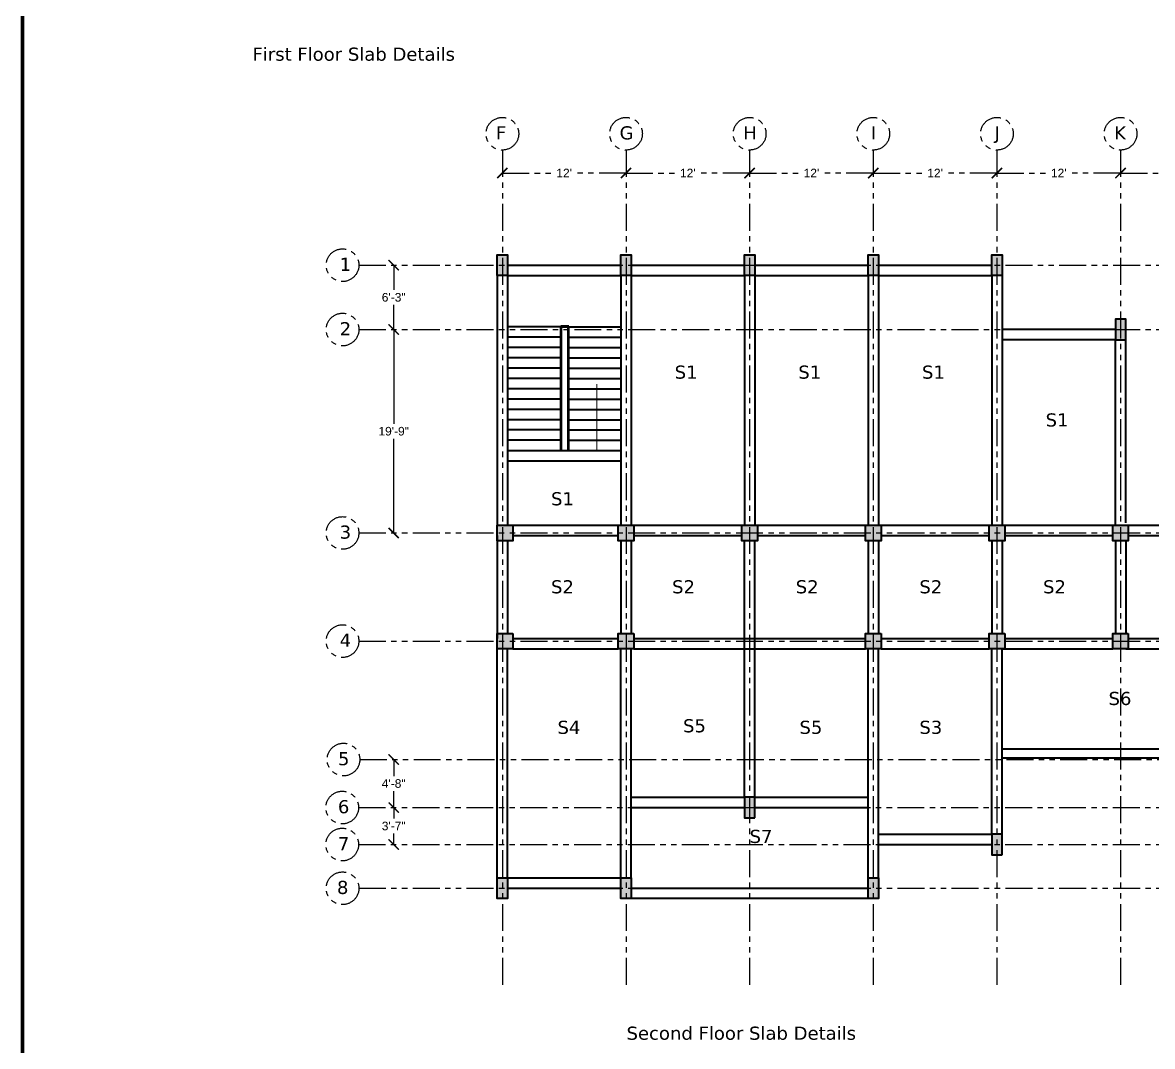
# Model space of a CAD drawing. Header units: feet. Extents: x -5357 to 123217, y -97269 to -8247.
# Drawn here: x 15971 to 17287, y -50122 to -48929 of the extents above; entities that cross this region are included whole.
import ezdxf

# ---------------------------------------------------------------- set-up
doc = ezdxf.new("R2010")
doc.units = ezdxf.units.FT
doc.header["$LTSCALE"] = 50.2
doc.header["$MEASUREMENT"] = 0
doc.header["$PDMODE"] = 3
doc.linetypes.add('DASHED', pattern=[0.75, 0.5, -0.25])
doc.linetypes.add('PHANTOM2', pattern=[1.25, 0.625, -0.125, 0.125, -0.125, 0.125, -0.125])
doc.layers.get('0').update_dxf_attribs({"lineweight": 35})
for name, color, linetype, lineweight in [('drg seal', 250, 'Continuous', 120), ('Str Beam', 10, 'Continuous', 35), ('Str Clm 2', 7, 'Continuous', 35), ('Str Column', 50, 'Continuous', 35), ('Str LBL', 3, 'Continuous', 35)]:
    doc.layers.add(name, color=color, linetype=linetype, lineweight=lineweight)
doc.layers.add('drg seal txt', color=7, linetype='Continuous')
doc.layers.add('Work', color=250, linetype='Continuous')
doc.layers.add('Str grid', color=7, linetype='Continuous', true_color=0x17d337)
doc.layers.add('Str Ramp', color=5, linetype='Continuous', lineweight=35, transparency=0.7)
doc.layers.add('Str Slab', color=5, linetype='Continuous', lineweight=35, transparency=0.7)
doc.styles.add('7.1 INCH', font='arial.ttf', dxfattribs={"height": 7.1})
doc.styles.get("Standard").update_dxf_attribs({"font": 'arial.ttf'})
doc.dimstyles.new('7.1INCH', dxfattribs={"dimtxt": 7.1, "dimasz": 3.5, "dimexe": 0, "dimexo": 0.2, "dimtad": 0, "dimlunit": 3, "dimtxsty": '7.1 INCH', "dimblk": 'ARCHTICK', "dimcen": 2.5, "dimclrd": 230, "dimclre": 230, "dimclrt": 164, "dimadec": 0, "dimazin": 0, "dimtfac": 1, "dimtmove": 0, "dimatfit": 3, "dimfxl": 1, "dimlwd": 9, "dimlwe": 18, "dimarcsym": 0})
doc.dimstyles.new('Copy of Standard', dxfattribs={"dimscale": 40, "dimtxt": 0.25, "dimasz": 0.3, "dimexe": 0.18, "dimexo": 5, "dimgap": 0.09, "dimtad": 0, "dimtih": 1, "dimtoh": 1, "dimdec": 0, "dimzin": 0, "dimdsep": 46, "dimlunit": 4, "dimtxsty": 'Standard', "dimcen": 0.2, "dimse1": 1, "dimse2": 1, "dimadec": 0, "dimazin": 0, "dimtfac": 1, "dimtdec": 0, "dimtofl": 0, "dimtmove": 0, "dimatfit": 3, "dimfxl": 1, "dimtolj": 1, "dimtzin": 0, "dimarcsym": 0})

# ---------------------------------------------------------------- blocks, each defined once
blk = doc.blocks.new('_ArchTick')
at = {"color": 0, "linetype": 'ByBlock', "const_width": 0.15}
blk.add_lwpolyline([(-0.5, -0.5), (0.5, 0.5)], dxfattribs=at)
blk = doc.blocks.new('*D731')
at = {"layer": 'Defpoints', "color": 0, "linetype": 'PHANTOM2', "transparency": 16777216}
for p in [(16489.1, -47949.8), (16633.1, -47949.8), (16633.1, -49498)]:
    blk.add_point(p, dxfattribs=at)
at = {"layer": 'Str grid', "color": 0, "linetype": 'PHANTOM2', "lineweight": -2, "transparency": 16777216}
for p, q in [((16489.1, -47949.8), (16549.5, -47949.8)), ((16633.1, -47949.8), (16572.7, -47949.8))]:
    blk.add_line(p, q, dxfattribs=at)
at = {"layer": 'Str grid', "color": 0, "linetype": 'PHANTOM2', "lineweight": -2, "transparency": 16777216, "xscale": 12, "yscale": 12, "zscale": 12, "rotation": 180}
blk.add_blockref('_ArchTick', (16489.1, -47949.8), dxfattribs=at)
at = {"layer": 'Str grid', "color": 0, "linetype": 'PHANTOM2', "lineweight": -2, "transparency": 16777216, "xscale": 12, "yscale": 12, "zscale": 12}
blk.add_blockref('_ArchTick', (16633.1, -47949.8), dxfattribs=at)
at = {"layer": 'Str grid', "color": 0, "linetype": 'PHANTOM2', "transparency": 16777216, "insert": (16561.1, -47949.8), "char_height": 10, "attachment_point": 5}
blk.add_mtext("\\A1;12'", dxfattribs=at)
blk = doc.blocks.new('*D732')
at = {"layer": 'Defpoints', "color": 0, "linetype": 'PHANTOM2', "transparency": 16777216}
for p in [(16633.1, -47949.8), (16777.1, -47949.8), (16777.1, -49498)]:
    blk.add_point(p, dxfattribs=at)
at = {"layer": 'Str grid', "color": 0, "linetype": 'PHANTOM2', "lineweight": -2, "transparency": 16777216}
for p, q in [((16633.1, -47949.8), (16693.5, -47949.8)), ((16777.1, -47949.8), (16716.7, -47949.8))]:
    blk.add_line(p, q, dxfattribs=at)
at = {"layer": 'Str grid', "color": 0, "linetype": 'PHANTOM2', "lineweight": -2, "transparency": 16777216, "xscale": 12, "yscale": 12, "zscale": 12, "rotation": 180}
blk.add_blockref('_ArchTick', (16633.1, -47949.8), dxfattribs=at)
at = {"layer": 'Str grid', "color": 0, "linetype": 'PHANTOM2', "lineweight": -2, "transparency": 16777216, "xscale": 12, "yscale": 12, "zscale": 12}
blk.add_blockref('_ArchTick', (16777.1, -47949.8), dxfattribs=at)
at = {"layer": 'Str grid', "color": 0, "linetype": 'PHANTOM2', "transparency": 16777216, "insert": (16705.1, -47949.8), "char_height": 10, "attachment_point": 5}
blk.add_mtext("\\A1;12'", dxfattribs=at)
blk = doc.blocks.new('*D733')
at = {"layer": 'Defpoints', "color": 0, "linetype": 'PHANTOM2', "transparency": 16777216}
for p in [(16921.1, -47949.8), (17065.1, -47949.8), (17065.1, -49498)]:
    blk.add_point(p, dxfattribs=at)
at = {"layer": 'Str grid', "color": 0, "linetype": 'PHANTOM2', "lineweight": -2, "transparency": 16777216}
for p, q in [((16921.1, -47949.8), (16981.5, -47949.8)), ((17065.1, -47949.8), (17004.7, -47949.8))]:
    blk.add_line(p, q, dxfattribs=at)
at = {"layer": 'Str grid', "color": 0, "linetype": 'PHANTOM2', "lineweight": -2, "transparency": 16777216, "xscale": 12, "yscale": 12, "zscale": 12, "rotation": 180}
blk.add_blockref('_ArchTick', (16921.1, -47949.8), dxfattribs=at)
at = {"layer": 'Str grid', "color": 0, "linetype": 'PHANTOM2', "lineweight": -2, "transparency": 16777216, "xscale": 12, "yscale": 12, "zscale": 12}
blk.add_blockref('_ArchTick', (17065.1, -47949.8), dxfattribs=at)
at = {"layer": 'Str grid', "color": 0, "linetype": 'PHANTOM2', "transparency": 16777216, "insert": (16993.1, -47949.8), "char_height": 10, "attachment_point": 5}
blk.add_mtext("\\A1;12'", dxfattribs=at)
blk = doc.blocks.new('*D734')
at = {"layer": 'Defpoints', "color": 0, "linetype": 'PHANTOM2', "transparency": 16777216}
for p in [(17065.1, -47949.8), (17209.1, -47949.8), (17209.1, -49498)]:
    blk.add_point(p, dxfattribs=at)
at = {"layer": 'Str grid', "color": 0, "linetype": 'PHANTOM2', "lineweight": -2, "transparency": 16777216}
for p, q in [((17065.1, -47949.8), (17125.5, -47949.8)), ((17209.1, -47949.8), (17148.7, -47949.8))]:
    blk.add_line(p, q, dxfattribs=at)
at = {"layer": 'Str grid', "color": 0, "linetype": 'PHANTOM2', "lineweight": -2, "transparency": 16777216, "xscale": 12, "yscale": 12, "zscale": 12, "rotation": 180}
blk.add_blockref('_ArchTick', (17065.1, -47949.8), dxfattribs=at)
at = {"layer": 'Str grid', "color": 0, "linetype": 'PHANTOM2', "lineweight": -2, "transparency": 16777216, "xscale": 12, "yscale": 12, "zscale": 12}
blk.add_blockref('_ArchTick', (17209.1, -47949.8), dxfattribs=at)
at = {"layer": 'Str grid', "color": 0, "linetype": 'PHANTOM2', "transparency": 16777216, "insert": (17137.1, -47949.8), "char_height": 10, "attachment_point": 5}
blk.add_mtext("\\A1;12'", dxfattribs=at)
blk = doc.blocks.new('*D735')
at = {"layer": 'Defpoints', "color": 0, "linetype": 'PHANTOM2', "transparency": 16777216}
for p in [(17209.1, -47949.8), (17353.1, -47949.8), (17353.1, -49498)]:
    blk.add_point(p, dxfattribs=at)
at = {"layer": 'Str grid', "color": 0, "linetype": 'PHANTOM2', "lineweight": -2, "transparency": 16777216}
for p, q in [((17209.1, -47949.8), (17269.5, -47949.8)), ((17353.1, -47949.8), (17292.7, -47949.8))]:
    blk.add_line(p, q, dxfattribs=at)
at = {"layer": 'Str grid', "color": 0, "linetype": 'PHANTOM2', "lineweight": -2, "transparency": 16777216, "xscale": 12, "yscale": 12, "zscale": 12, "rotation": 180}
blk.add_blockref('_ArchTick', (17209.1, -47949.8), dxfattribs=at)
at = {"layer": 'Str grid', "color": 0, "linetype": 'PHANTOM2', "lineweight": -2, "transparency": 16777216, "xscale": 12, "yscale": 12, "zscale": 12}
blk.add_blockref('_ArchTick', (17353.1, -47949.8), dxfattribs=at)
at = {"layer": 'Str grid', "color": 0, "linetype": 'PHANTOM2', "transparency": 16777216, "insert": (17281.1, -47949.8), "char_height": 10, "attachment_point": 5}
blk.add_mtext("\\A1;12'", dxfattribs=at)
blk = doc.blocks.new('*D1002')
at = {"layer": 'Defpoints', "color": 0, "linetype": 'PHANTOM2', "transparency": 16777216}
for p in [(16529.9, -49104), (16673.9, -49104), (16673.9, -49498)]:
    blk.add_point(p, dxfattribs=at)
at = {"layer": 'Str grid', "color": 0, "linetype": 'PHANTOM2', "lineweight": -2, "transparency": 16777216}
for p, q in [((16529.9, -49104), (16590.3, -49104)), ((16673.9, -49104), (16613.6, -49104))]:
    blk.add_line(p, q, dxfattribs=at)
at = {"layer": 'Str grid', "color": 0, "linetype": 'PHANTOM2', "lineweight": -2, "transparency": 16777216, "xscale": 12, "yscale": 12, "zscale": 12, "rotation": 180}
blk.add_blockref('_ArchTick', (16529.9, -49104), dxfattribs=at)
at = {"layer": 'Str grid', "color": 0, "linetype": 'PHANTOM2', "lineweight": -2, "transparency": 16777216, "xscale": 12, "yscale": 12, "zscale": 12}
blk.add_blockref('_ArchTick', (16673.9, -49104), dxfattribs=at)
at = {"layer": 'Str grid', "color": 0, "linetype": 'PHANTOM2', "transparency": 16777216, "insert": (16601.9, -49104), "char_height": 10, "attachment_point": 5}
blk.add_mtext("\\A1;12'", dxfattribs=at)
blk = doc.blocks.new('*D1003')
at = {"layer": 'Defpoints', "color": 0, "linetype": 'PHANTOM2', "transparency": 16777216}
for p in [(16673.9, -49104), (16817.9, -49104), (16817.9, -49498)]:
    blk.add_point(p, dxfattribs=at)
at = {"layer": 'Str grid', "color": 0, "linetype": 'PHANTOM2', "lineweight": -2, "transparency": 16777216}
for p, q in [((16673.9, -49104), (16734.3, -49104)), ((16817.9, -49104), (16757.6, -49104))]:
    blk.add_line(p, q, dxfattribs=at)
at = {"layer": 'Str grid', "color": 0, "linetype": 'PHANTOM2', "lineweight": -2, "transparency": 16777216, "xscale": 12, "yscale": 12, "zscale": 12, "rotation": 180}
blk.add_blockref('_ArchTick', (16673.9, -49104), dxfattribs=at)
at = {"layer": 'Str grid', "color": 0, "linetype": 'PHANTOM2', "lineweight": -2, "transparency": 16777216, "xscale": 12, "yscale": 12, "zscale": 12}
blk.add_blockref('_ArchTick', (16817.9, -49104), dxfattribs=at)
at = {"layer": 'Str grid', "color": 0, "linetype": 'PHANTOM2', "transparency": 16777216, "insert": (16745.9, -49104), "char_height": 10, "attachment_point": 5}
blk.add_mtext("\\A1;12'", dxfattribs=at)
blk = doc.blocks.new('*D1004')
at = {"layer": 'Defpoints', "color": 0, "linetype": 'PHANTOM2', "transparency": 16777216}
for p in [(16817.9, -49104), (16961.9, -49104), (16961.9, -49498)]:
    blk.add_point(p, dxfattribs=at)
at = {"layer": 'Str grid', "color": 0, "linetype": 'PHANTOM2', "lineweight": -2, "transparency": 16777216}
for p, q in [((16817.9, -49104), (16878.3, -49104)), ((16961.9, -49104), (16901.6, -49104))]:
    blk.add_line(p, q, dxfattribs=at)
at = {"layer": 'Str grid', "color": 0, "linetype": 'PHANTOM2', "lineweight": -2, "transparency": 16777216, "xscale": 12, "yscale": 12, "zscale": 12, "rotation": 180}
blk.add_blockref('_ArchTick', (16817.9, -49104), dxfattribs=at)
at = {"layer": 'Str grid', "color": 0, "linetype": 'PHANTOM2', "lineweight": -2, "transparency": 16777216, "xscale": 12, "yscale": 12, "zscale": 12}
blk.add_blockref('_ArchTick', (16961.9, -49104), dxfattribs=at)
at = {"layer": 'Str grid', "color": 0, "linetype": 'PHANTOM2', "transparency": 16777216, "insert": (16889.9, -49104), "char_height": 10, "attachment_point": 5}
blk.add_mtext("\\A1;12'", dxfattribs=at)
blk = doc.blocks.new('*D1005')
at = {"layer": 'Defpoints', "color": 0, "linetype": 'PHANTOM2', "transparency": 16777216}
for p in [(16961.9, -49104), (17105.9, -49104), (17105.9, -49498)]:
    blk.add_point(p, dxfattribs=at)
at = {"layer": 'Str grid', "color": 0, "linetype": 'PHANTOM2', "lineweight": -2, "transparency": 16777216}
for p, q in [((16961.9, -49104), (17022.3, -49104)), ((17105.9, -49104), (17045.6, -49104))]:
    blk.add_line(p, q, dxfattribs=at)
at = {"layer": 'Str grid', "color": 0, "linetype": 'PHANTOM2', "lineweight": -2, "transparency": 16777216, "xscale": 12, "yscale": 12, "zscale": 12, "rotation": 180}
blk.add_blockref('_ArchTick', (16961.9, -49104), dxfattribs=at)
at = {"layer": 'Str grid', "color": 0, "linetype": 'PHANTOM2', "lineweight": -2, "transparency": 16777216, "xscale": 12, "yscale": 12, "zscale": 12}
blk.add_blockref('_ArchTick', (17105.9, -49104), dxfattribs=at)
at = {"layer": 'Str grid', "color": 0, "linetype": 'PHANTOM2', "transparency": 16777216, "insert": (17033.9, -49104), "char_height": 10, "attachment_point": 5}
blk.add_mtext("\\A1;12'", dxfattribs=at)
blk = doc.blocks.new('*D1006')
at = {"layer": 'Defpoints', "color": 0, "linetype": 'PHANTOM2', "transparency": 16777216}
for p in [(17105.9, -49104), (17249.9, -49104), (17249.9, -49498)]:
    blk.add_point(p, dxfattribs=at)
at = {"layer": 'Str grid', "color": 0, "linetype": 'PHANTOM2', "lineweight": -2, "transparency": 16777216}
for p, q in [((17105.9, -49104), (17166.3, -49104)), ((17249.9, -49104), (17189.6, -49104))]:
    blk.add_line(p, q, dxfattribs=at)
at = {"layer": 'Str grid', "color": 0, "linetype": 'PHANTOM2', "lineweight": -2, "transparency": 16777216, "xscale": 12, "yscale": 12, "zscale": 12, "rotation": 180}
blk.add_blockref('_ArchTick', (17105.9, -49104), dxfattribs=at)
at = {"layer": 'Str grid', "color": 0, "linetype": 'PHANTOM2', "lineweight": -2, "transparency": 16777216, "xscale": 12, "yscale": 12, "zscale": 12}
blk.add_blockref('_ArchTick', (17249.9, -49104), dxfattribs=at)
at = {"layer": 'Str grid', "color": 0, "linetype": 'PHANTOM2', "transparency": 16777216, "insert": (17177.9, -49104), "char_height": 10, "attachment_point": 5}
blk.add_mtext("\\A1;12'", dxfattribs=at)
blk = doc.blocks.new('*D1007')
at = {"layer": 'Defpoints', "color": 0, "linetype": 'PHANTOM2', "transparency": 16777216}
for p in [(17249.9, -49104), (17393.9, -49104), (17393.9, -49498)]:
    blk.add_point(p, dxfattribs=at)
at = {"layer": 'Str grid', "color": 0, "linetype": 'PHANTOM2', "lineweight": -2, "transparency": 16777216}
for p, q in [((17249.9, -49104), (17310.3, -49104)), ((17393.9, -49104), (17333.6, -49104))]:
    blk.add_line(p, q, dxfattribs=at)
at = {"layer": 'Str grid', "color": 0, "linetype": 'PHANTOM2', "lineweight": -2, "transparency": 16777216, "xscale": 12, "yscale": 12, "zscale": 12, "rotation": 180}
blk.add_blockref('_ArchTick', (17249.9, -49104), dxfattribs=at)
at = {"layer": 'Str grid', "color": 0, "linetype": 'PHANTOM2', "lineweight": -2, "transparency": 16777216, "xscale": 12, "yscale": 12, "zscale": 12}
blk.add_blockref('_ArchTick', (17393.9, -49104), dxfattribs=at)
at = {"layer": 'Str grid', "color": 0, "linetype": 'PHANTOM2', "transparency": 16777216, "insert": (17321.9, -49104), "char_height": 10, "attachment_point": 5}
blk.add_mtext("\\A1;12'", dxfattribs=at)
blk = doc.blocks.new('*D1090')
at = {"layer": 'Defpoints', "color": 0, "linetype": 'PHANTOM2', "transparency": 16777216}
for p in [(16403.4, -49843.4), (16403.4, -49886.4), (16403.4, -49886.4)]:
    blk.add_point(p, dxfattribs=at)
at = {"layer": 'Str grid', "color": 0, "linetype": 'PHANTOM2', "lineweight": -2, "transparency": 16777216}
for p, q in [((16403.4, -49843.4), (16403.4, -49856.2)), ((16403.4, -49886.4), (16403.4, -49873.6))]:
    blk.add_line(p, q, dxfattribs=at)
at = {"layer": 'Str grid', "color": 0, "linetype": 'PHANTOM2', "lineweight": -2, "transparency": 16777216, "xscale": 12, "yscale": 12, "zscale": 12}
for p, rotation in [((16403.4, -49843.4), 90), ((16403.4, -49886.4), 270)]:
    blk.add_blockref('_ArchTick', p, dxfattribs=dict(at, rotation=rotation))
at = {"layer": 'Str grid', "color": 0, "linetype": 'PHANTOM2', "transparency": 16777216, "insert": (16403.4, -49864.9), "char_height": 10, "attachment_point": 5}
blk.add_mtext('\\A1;3\'-7"', dxfattribs=at)
blk = doc.blocks.new('*D1094')
at = {"layer": 'Defpoints', "color": 0, "linetype": 'PHANTOM2', "ltscale": 150, "transparency": 16777216}
for p in [(16403.4, -49286.4), (42253.6, -49286.4), (16403.4, -49523.4)]:
    blk.add_point(p, dxfattribs=at)
at = {"layer": 'Str grid', "color": 0, "linetype": 'PHANTOM2', "lineweight": -2, "ltscale": 150, "transparency": 16777216}
for p, q in [((16403.4, -49286.4), (16403.4, -49396.2)), ((16403.4, -49523.4), (16403.4, -49413.6))]:
    blk.add_line(p, q, dxfattribs=at)
at = {"layer": 'Str grid', "color": 0, "linetype": 'PHANTOM2', "lineweight": -2, "ltscale": 150, "transparency": 16777216, "xscale": 12, "yscale": 12, "zscale": 12}
for p, rotation in [((16403.4, -49286.4), 90), ((16403.4, -49523.4), 270)]:
    blk.add_blockref('_ArchTick', p, dxfattribs=dict(at, rotation=rotation))
at = {"layer": 'Str grid', "color": 0, "linetype": 'PHANTOM2', "ltscale": 150, "transparency": 16777216, "insert": (16403.4, -49404.9), "char_height": 10, "attachment_point": 5}
blk.add_mtext('\\A1;19\'-9"', dxfattribs=at)
blk = doc.blocks.new('*D1095')
at = {"layer": 'Defpoints', "color": 0, "linetype": 'PHANTOM2', "ltscale": 150, "transparency": 16777216}
for p in [(42253.6, -49211.4), (16403.4, -49286.4), (42253.6, -49286.4)]:
    blk.add_point(p, dxfattribs=at)
at = {"layer": 'Str LBL', "color": 0, "linetype": 'PHANTOM2', "lineweight": -2, "ltscale": 150, "transparency": 16777216}
for p, q in [((42253.6, -49211.4), (42253.6, -49240.2)), ((42253.6, -49286.4), (42253.6, -49257.6))]:
    blk.add_line(p, q, dxfattribs=at)
at = {"layer": 'Str LBL', "color": 0, "linetype": 'PHANTOM2', "lineweight": -2, "ltscale": 150, "transparency": 16777216, "xscale": 12, "yscale": 12, "zscale": 12}
for p, rotation in [((42253.6, -49211.4), 90), ((42253.6, -49286.4), 270)]:
    blk.add_blockref('_ArchTick', p, dxfattribs=dict(at, rotation=rotation))
at = {"layer": 'Str LBL', "color": 0, "linetype": 'PHANTOM2', "lineweight": 20, "ltscale": 150, "transparency": 16777216, "insert": (42253.6, -49248.9), "char_height": 10, "attachment_point": 5}
blk.add_mtext('\\A1;6\'-3"', dxfattribs=at)
blk = doc.blocks.new('*D1089')
at = {"layer": 'Defpoints', "color": 0, "linetype": 'PHANTOM2', "transparency": 16777216}
for p in [(16403.4, -49787.4), (16403.4, -49843.4), (16403.4, -49843.4)]:
    blk.add_point(p, dxfattribs=at)
at = {"layer": 'Str grid', "color": 0, "linetype": 'PHANTOM2', "lineweight": -2, "transparency": 16777216}
for p, q in [((16403.4, -49787.4), (16403.4, -49806.7)), ((16403.4, -49843.4), (16403.4, -49824.1))]:
    blk.add_line(p, q, dxfattribs=at)
at = {"layer": 'Str grid', "color": 0, "linetype": 'PHANTOM2', "lineweight": -2, "transparency": 16777216, "xscale": 12, "yscale": 12, "zscale": 12}
for p, rotation in [((16403.4, -49787.4), 90), ((16403.4, -49843.4), 270)]:
    blk.add_blockref('_ArchTick', p, dxfattribs=dict(at, rotation=rotation))
at = {"layer": 'Str grid', "color": 0, "linetype": 'PHANTOM2', "transparency": 16777216, "insert": (16403.4, -49815.4), "char_height": 10, "attachment_point": 5}
blk.add_mtext('\\A1;4\'-8"', dxfattribs=at)
blk = doc.blocks.new('*D1178')
at = {"layer": 'Defpoints', "color": 0, "linetype": 'PHANTOM2', "transparency": 16777216}
for p in [(16201.1, -47949.8), (16345.1, -47949.8), (16345.1, -49498)]:
    blk.add_point(p, dxfattribs=at)
at = {"layer": 'Str grid', "color": 0, "linetype": 'PHANTOM2', "lineweight": -2, "transparency": 16777216}
for p, q in [((16201.1, -47949.8), (16261.5, -47949.8)), ((16345.1, -47949.8), (16284.7, -47949.8))]:
    blk.add_line(p, q, dxfattribs=at)
at = {"layer": 'Str grid', "color": 0, "linetype": 'PHANTOM2', "lineweight": -2, "transparency": 16777216, "xscale": 12, "yscale": 12, "zscale": 12, "rotation": 180}
blk.add_blockref('_ArchTick', (16201.1, -47949.8), dxfattribs=at)
at = {"layer": 'Str grid', "color": 0, "linetype": 'PHANTOM2', "lineweight": -2, "transparency": 16777216, "xscale": 12, "yscale": 12, "zscale": 12}
blk.add_blockref('_ArchTick', (16345.1, -47949.8), dxfattribs=at)
at = {"layer": 'Str grid', "color": 0, "linetype": 'PHANTOM2', "transparency": 16777216, "insert": (16273.1, -47949.8), "char_height": 10, "attachment_point": 5}
blk.add_mtext("\\A1;12'", dxfattribs=at)
blk = doc.blocks.new('*D1179')
at = {"layer": 'Defpoints', "color": 0, "linetype": 'PHANTOM2', "transparency": 16777216}
for p in [(16345.1, -47949.8), (16489.1, -47949.8), (16489.1, -49498)]:
    blk.add_point(p, dxfattribs=at)
at = {"layer": 'Str grid', "color": 0, "linetype": 'PHANTOM2', "lineweight": -2, "transparency": 16777216}
for p, q in [((16345.1, -47949.8), (16405.5, -47949.8)), ((16489.1, -47949.8), (16428.7, -47949.8))]:
    blk.add_line(p, q, dxfattribs=at)
at = {"layer": 'Str grid', "color": 0, "linetype": 'PHANTOM2', "lineweight": -2, "transparency": 16777216, "xscale": 12, "yscale": 12, "zscale": 12, "rotation": 180}
blk.add_blockref('_ArchTick', (16345.1, -47949.8), dxfattribs=at)
at = {"layer": 'Str grid', "color": 0, "linetype": 'PHANTOM2', "lineweight": -2, "transparency": 16777216, "xscale": 12, "yscale": 12, "zscale": 12}
blk.add_blockref('_ArchTick', (16489.1, -47949.8), dxfattribs=at)
at = {"layer": 'Str grid', "color": 0, "linetype": 'PHANTOM2', "transparency": 16777216, "insert": (16417.1, -47949.8), "char_height": 10, "attachment_point": 5}
blk.add_mtext("\\A1;12'", dxfattribs=at)
blk = doc.blocks.new('*D1180')
at = {"layer": 'Defpoints', "color": 0, "linetype": 'PHANTOM2', "ltscale": 150, "transparency": 16777216}
for p in [(16403.4, -49211.4), (42253.6, -49211.4), (16403.4, -49286.4)]:
    blk.add_point(p, dxfattribs=at)
at = {"layer": 'Str grid', "color": 0, "linetype": 'PHANTOM2', "lineweight": -2, "ltscale": 150, "transparency": 16777216}
for p, q in [((16403.4, -49211.4), (16403.4, -49240.2)), ((16403.4, -49286.4), (16403.4, -49257.6))]:
    blk.add_line(p, q, dxfattribs=at)
at = {"layer": 'Str grid', "color": 0, "linetype": 'PHANTOM2', "lineweight": -2, "ltscale": 150, "transparency": 16777216, "xscale": 12, "yscale": 12, "zscale": 12}
for p, rotation in [((16403.4, -49211.4), 90), ((16403.4, -49286.4), 270)]:
    blk.add_blockref('_ArchTick', p, dxfattribs=dict(at, rotation=rotation))
at = {"layer": 'Str grid', "color": 0, "linetype": 'PHANTOM2', "ltscale": 150, "transparency": 16777216, "insert": (16403.4, -49248.9), "char_height": 10, "attachment_point": 5}
blk.add_mtext('\\A1;6\'-3"', dxfattribs=at)

msp = doc.modelspace()

# ---------------------------------------------------------------- hatches: boundary and pattern name
at = {"layer": 'Str Ramp', "linetype": 'DASHED', "ltscale": 150, "transparency": 33554559}
h = msp.add_hatch(color=2, dxfattribs=at)
h.dxf.hatch_style = 1
h.paths.add_polyline_path([(16523.9415, -49199.4244), (16535.9415, -49199.4244), (16535.9415, -49223.4244), (16523.9415, -49223.4244)])
h.paths.add_polyline_path([(16667.9415, -49199.4244), (16679.9415, -49199.4244), (16679.9415, -49223.4244), (16667.9415, -49223.4244)])
h.paths.add_polyline_path([(16811.9415, -49199.4244), (16823.9415, -49199.4244), (16823.9415, -49223.4244), (16811.9415, -49223.4244)])
h.paths.add_polyline_path([(16955.9415, -49199.4244), (16967.9415, -49199.4244), (16967.9415, -49223.4244), (16955.9415, -49223.4244)])
h.paths.add_polyline_path([(17099.9415, -49199.42401), (17111.9415, -49199.42401), (17111.9415, -49223.42401), (17099.9415, -49223.42401)])
h.paths.add_polyline_path([(17255.9415, -49298.4244), (17255.9415, -49274.4244), (17243.9415, -49274.4244), (17243.9415, -49298.42401)])
h.paths.add_polyline_path([(17387.9415, -49511.4244), (17399.9415, -49511.4244), (17399.9415, -49535.4244), (17387.9415, -49535.4244)])
h.paths.add_polyline_path([(17258.9415, -49514.4244), (17258.9415, -49532.4244), (17240.9415, -49532.4244), (17240.9415, -49514.4244)])
h.paths.add_polyline_path([(17114.9415, -49514.4244), (17114.9415, -49532.4244), (17096.9415, -49532.4244), (17096.9415, -49514.4244)])
h.paths.add_polyline_path([(16970.9415, -49514.4244), (16970.9415, -49532.4244), (16952.9415, -49532.4244), (16952.9415, -49514.4244)])
h.paths.add_polyline_path([(16826.9415, -49514.4244), (16826.9415, -49532.4244), (16808.9415, -49532.4244), (16808.9415, -49514.4244)])
h.paths.add_polyline_path([(16682.9415, -49514.4244), (16682.9415, -49532.4244), (16664.9415, -49532.4244), (16664.9415, -49514.4244)])
h.paths.add_polyline_path([(16541.9415, -49514.4244), (16541.9415, -49532.4244), (16523.9415, -49532.4244), (16523.9415, -49514.4244)])
h.paths.add_polyline_path([(16541.9415, -49640.4244), (16541.9415, -49658.4244), (16523.9415, -49658.4244), (16523.9415, -49640.4244)])
h.paths.add_polyline_path([(16682.9415, -49640.4244), (16682.9415, -49658.4244), (16664.9415, -49658.4244), (16664.9415, -49640.4244)])
h.paths.add_polyline_path([(16970.9415, -49640.4244), (16970.9415, -49658.4244), (16952.9415, -49658.4244), (16952.9415, -49640.4244)])
h.paths.add_polyline_path([(17114.9415, -49640.4244), (17114.9415, -49658.4244), (17096.9415, -49658.4244), (17096.9415, -49640.4244)])
h.paths.add_polyline_path([(17387.9415, -49637.4244), (17399.9415, -49637.4244), (17399.9415, -49661.4244), (17387.9415, -49661.4244)])
h.paths.add_polyline_path([(17258.9415, -49640.4244), (17258.9415, -49658.4244), (17240.9415, -49658.4244), (17240.9415, -49640.4244)])
h.paths.add_polyline_path([(16955.9415, -49925.4244), (16967.9415, -49925.4244), (16967.9415, -49949.4244), (16955.9415, -49949.4244)])
h.paths.add_polyline_path([(16823.9415, -49855.35131), (16823.9415, -49831.35131), (16811.9415, -49831.35131), (16811.9415, -49855.35092)])
h.paths.add_polyline_path([(17111.9415, -49898.4244), (17111.9415, -49874.4244), (17099.9415, -49874.4244), (17099.9415, -49898.42401)])
h.paths.add_polyline_path([(17387.9415, -49775.4244), (17399.9415, -49775.4244), (17399.9415, -49799.4244), (17387.9415, -49799.4244)])
h.paths.add_polyline_path([(16667.9415, -49925.4244), (16679.9415, -49925.4244), (16679.9415, -49949.4244), (16667.9415, -49949.4244)])
h.paths.add_polyline_path([(16523.93527, -49925.4244), (16535.93527, -49925.4244), (16535.93527, -49949.4244), (16523.93527, -49949.4244)])

# ---------------------------------------------------------------- linework, layer by layer
at = {"color": 24, "linetype": 'ByBlock', "lineweight": 40}
for p, q in [((16597.93527, -49283.4244), (16537.42905, -49283.4244)), ((16597.93527, -49283.4244), (16537.42905, -49283.4244)), ((16597.93527, -49283.4244), (16537.42905, -49283.4244)), ((16597.93527, -49283.4244), (16537.42905, -49283.4244)), ((16597.93527, -49282.4244), (16607.43527, -49282.4244)), ((16597.93527, -49427.4244), (16597.93527, -49282.4244)), ((16597.93527, -49427.4244), (16597.93527, -49282.4244)), ((16597.93527, -49427.4244), (16597.93527, -49282.4244)), ((16597.93527, -49427.4244), (16597.93527, -49282.4244)), ((16607.43527, -49282.4244), (16597.93527, -49282.4244)), ((16598.93527, -49283.4244), (16606.43527, -49283.4244)), ((16598.93527, -49427.4244), (16598.93527, -49283.4244)), ((16598.93527, -49427.4244), (16598.93527, -49283.4244)), ((16598.93527, -49427.4244), (16598.93527, -49283.4244)), ((16598.93527, -49427.4244), (16598.93527, -49283.4244)), ((16606.43527, -49283.4244), (16598.93527, -49283.4244)), ((16606.43527, -49427.4244), (16606.43527, -49283.4244)), ((16606.43527, -49427.4244), (16606.43527, -49283.4244)), ((16606.43527, -49427.4244), (16606.43527, -49283.4244)), ((16606.43527, -49427.4244), (16606.43527, -49283.4244)), ((16607.43527, -49427.4244), (16607.43527, -49282.4244)), ((16607.43527, -49427.4244), (16607.43527, -49282.4244)), ((16607.43527, -49427.4244), (16607.43527, -49282.4244)), ((16607.43527, -49427.4244), (16607.43527, -49282.4244)), ((16607.43527, -49283.4244), (16667.9415, -49283.4244)), ((16607.43527, -49283.4244), (16667.9415, -49283.4244)), ((16607.43527, -49283.4244), (16667.9415, -49283.4244)), ((16607.43527, -49283.4244), (16667.9415, -49283.4244)), ((16597.93527, -49295.4244), (16537.42905, -49295.4244)), ((16597.93527, -49295.4244), (16537.42905, -49295.4244)), ((16597.93527, -49295.4244), (16537.42905, -49295.4244)), ((16597.93527, -49295.4244), (16537.42905, -49295.4244)), ((16607.43527, -49295.4244), (16667.9415, -49295.4244)), ((16607.43527, -49295.4244), (16667.9415, -49295.4244)), ((16607.43527, -49295.4244), (16667.9415, -49295.4244)), ((16607.43527, -49295.4244), (16667.9415, -49295.4244)), ((16597.93527, -49307.4244), (16537.42905, -49307.4244)), ((16597.93527, -49307.4244), (16537.42905, -49307.4244)), ((16597.93527, -49307.4244), (16537.42905, -49307.4244)), ((16597.93527, -49307.4244), (16537.42905, -49307.4244)), ((16607.43527, -49307.4244), (16667.9415, -49307.4244)), ((16607.43527, -49307.4244), (16667.9415, -49307.4244)), ((16607.43527, -49307.4244), (16667.9415, -49307.4244)), ((16607.43527, -49307.4244), (16667.9415, -49307.4244)), ((16597.93527, -49319.4244), (16537.42905, -49319.4244)), ((16597.93527, -49319.4244), (16537.42905, -49319.4244)), ((16597.93527, -49319.4244), (16537.42905, -49319.4244)), ((16597.93527, -49319.4244), (16537.42905, -49319.4244)), ((16607.43527, -49319.4244), (16667.9415, -49319.4244)), ((16607.43527, -49319.4244), (16667.9415, -49319.4244)), ((16607.43527, -49319.4244), (16667.9415, -49319.4244)), ((16607.43527, -49319.4244), (16667.9415, -49319.4244)), ((16597.93527, -49331.4244), (16537.42905, -49331.4244)), ((16597.93527, -49331.4244), (16537.42905, -49331.4244)), ((16597.93527, -49331.4244), (16537.42905, -49331.4244)), ((16597.93527, -49331.4244), (16537.42905, -49331.4244)), ((16607.43527, -49331.4244), (16667.9415, -49331.4244)), ((16607.43527, -49331.4244), (16667.9415, -49331.4244)), ((16607.43527, -49331.4244), (16667.9415, -49331.4244)), ((16607.43527, -49331.4244), (16667.9415, -49331.4244)), ((16597.93527, -49343.4244), (16537.42905, -49343.4244)), ((16597.93527, -49343.4244), (16537.42905, -49343.4244)), ((16597.93527, -49343.4244), (16537.42905, -49343.4244)), ((16597.93527, -49343.4244), (16537.42905, -49343.4244)), ((16607.43527, -49343.4244), (16667.9415, -49343.4244)), ((16607.43527, -49343.4244), (16667.9415, -49343.4244)), ((16607.43527, -49343.4244), (16667.9415, -49343.4244)), ((16607.43527, -49343.4244), (16667.9415, -49343.4244)), ((16597.93527, -49355.4244), (16537.42905, -49355.4244)), ((16597.93527, -49355.4244), (16537.42905, -49355.4244)), ((16597.93527, -49355.4244), (16537.42905, -49355.4244)), ((16597.93527, -49355.4244), (16537.42905, -49355.4244)), ((16597.93527, -49367.4244), (16537.42905, -49367.4244)), ((16597.93527, -49367.4244), (16537.42905, -49367.4244)), ((16597.93527, -49367.4244), (16537.42905, -49367.4244)), ((16597.93527, -49367.4244), (16537.42905, -49367.4244)), ((16607.43527, -49355.4244), (16667.9415, -49355.4244)), ((16607.43527, -49355.4244), (16667.9415, -49355.4244)), ((16607.43527, -49355.4244), (16667.9415, -49355.4244)), ((16607.43527, -49355.4244), (16667.9415, -49355.4244)), ((16607.43527, -49367.4244), (16667.9415, -49367.4244)), ((16607.43527, -49367.4244), (16667.9415, -49367.4244)), ((16607.43527, -49367.4244), (16667.9415, -49367.4244)), ((16607.43527, -49367.4244), (16667.9415, -49367.4244)), ((16597.93527, -49379.4244), (16537.42905, -49379.4244)), ((16597.93527, -49379.4244), (16537.42905, -49379.4244)), ((16597.93527, -49379.4244), (16537.42905, -49379.4244)), ((16597.93527, -49379.4244), (16537.42905, -49379.4244)), ((16607.43527, -49379.4244), (16667.9415, -49379.4244)), ((16607.43527, -49379.4244), (16667.9415, -49379.4244)), ((16607.43527, -49379.4244), (16667.9415, -49379.4244)), ((16607.43527, -49379.4244), (16667.9415, -49379.4244)), ((16597.93527, -49391.4244), (16537.42905, -49391.4244)), ((16597.93527, -49391.4244), (16537.42905, -49391.4244)), ((16597.93527, -49391.4244), (16537.42905, -49391.4244)), ((16597.93527, -49391.4244), (16537.42905, -49391.4244)), ((16607.43527, -49391.4244), (16667.9415, -49391.4244)), ((16607.43527, -49391.4244), (16667.9415, -49391.4244)), ((16607.43527, -49391.4244), (16667.9415, -49391.4244)), ((16607.43527, -49391.4244), (16667.9415, -49391.4244)), ((16597.93527, -49403.4244), (16537.42905, -49403.4244)), ((16597.93527, -49403.4244), (16537.42905, -49403.4244)), ((16597.93527, -49403.4244), (16537.42905, -49403.4244)), ((16597.93527, -49403.4244), (16537.42905, -49403.4244)), ((16607.43527, -49403.4244), (16667.9415, -49403.4244)), ((16607.43527, -49403.4244), (16667.9415, -49403.4244)), ((16607.43527, -49403.4244), (16667.9415, -49403.4244)), ((16607.43527, -49403.4244), (16667.9415, -49403.4244)), ((16597.93527, -49415.4244), (16537.42905, -49415.4244)), ((16597.93527, -49415.4244), (16537.42905, -49415.4244)), ((16597.93527, -49415.4244), (16537.42905, -49415.4244)), ((16597.93527, -49415.4244), (16537.42905, -49415.4244)), ((16607.43527, -49415.4244), (16667.9415, -49415.4244)), ((16607.43527, -49415.4244), (16667.9415, -49415.4244)), ((16607.43527, -49415.4244), (16667.9415, -49415.4244)), ((16607.43527, -49415.4244), (16667.9415, -49415.4244))]:
    msp.add_line(p, q, dxfattribs=at)
at = {"layer": 'drg seal', "lineweight": 70}
msp.add_lwpolyline([(19333.59095, -50272.44919), (19333.59095, -47729.5), (15971.2, -47729.5), (15971.2, -50272.44919), (19333.13315, -50272.44919)], dxfattribs=at)
at = {"layer": 'Str Beam', "linetype": 'ByBlock', "lineweight": 40}
for p, q in [((16535.9415, -49211.4244), (16667.9415, -49211.4244)), ((16679.9415, -49211.4244), (16811.9415, -49211.4244)), ((16823.9415, -49211.4244), (16955.9415, -49211.4244)), ((16967.9415, -49211.4244), (17099.9415, -49211.4244)), ((16523.9415, -49223.4244), (16523.9415, -49514.4244)), ((16535.9415, -49223.4244), (16667.9415, -49223.4244)), ((16535.9415, -49223.4244), (16535.9415, -49514.4244)), ((16667.9415, -49223.4244), (16667.9415, -49514.4244)), ((16679.9415, -49223.4244), (16811.9415, -49223.4244)), ((16679.9415, -49223.4244), (16679.9415, -49514.4244)), ((16811.9415, -49223.4244), (16811.9415, -49514.4244)), ((16823.9415, -49223.4244), (16955.9415, -49223.4244)), ((16823.9415, -49223.4244), (16823.9415, -49514.4244)), ((16955.9415, -49223.4244), (16955.9415, -49514.4244)), ((16967.9415, -49223.4244), (17099.9415, -49223.4244)), ((16967.9415, -49223.4244), (16967.9415, -49514.4244)), ((17099.9415, -49223.4244), (17099.9415, -49514.4244)), ((17111.9415, -49223.4244), (17111.9415, -49514.4244)), ((17243.9415, -49286.4244), (17111.9415, -49286.4244)), ((17243.9415, -49298.4244), (17111.9415, -49298.4244)), ((17243.9415, -49514.4244), (17243.9415, -49298.4244)), ((17255.9415, -49511.4244), (17255.9415, -49298.4244)), ((16541.9415, -49514.4244), (16664.9415, -49514.4244)), ((16682.9415, -49514.4244), (16808.9415, -49514.4244)), ((16826.9415, -49514.4244), (16952.9415, -49514.4244)), ((16970.9415, -49514.4244), (17096.9415, -49514.4244)), ((17111.9415, -49514.4244), (17240.9415, -49514.4244)), ((17255.9415, -49514.4244), (17387.9415, -49514.4244)), ((16523.9415, -49526.4244), (16523.9415, -49646.4244)), ((16535.9415, -49532.4244), (16535.9415, -49640.4244)), ((16541.9415, -49526.4244), (16664.9415, -49526.4244)), ((16667.9415, -49532.4244), (16667.9415, -49640.4244)), ((16679.9415, -49532.4244), (16679.9415, -49640.4244)), ((16682.9415, -49526.4244), (16808.9415, -49526.4244)), ((16811.9415, -49831.35111), (16811.9415, -49532.4244)), ((16823.9415, -49831.35111), (16823.9415, -49532.4244)), ((16826.9415, -49526.4244), (16952.9415, -49526.4244)), ((16955.9415, -49532.4244), (16955.9415, -49640.4244)), ((16967.9415, -49532.4244), (16967.9415, -49640.4244)), ((16970.9415, -49526.4244), (17096.9415, -49526.4244)), ((17099.9415, -49532.4244), (17099.9415, -49640.4244)), ((17111.9415, -49532.4244), (17111.9415, -49640.4244)), ((17114.9415, -49526.4244), (17240.9415, -49526.4244)), ((17243.9415, -49532.4244), (17243.9415, -49640.4244)), ((17255.9415, -49532.4244), (17255.9415, -49640.4244)), ((17258.9415, -49526.4244), (17387.9415, -49526.4244)), ((16541.9415, -49646.4244), (16664.9415, -49646.4244)), ((16682.9415, -49646.4244), (16952.9415, -49646.4244)), ((16970.9415, -49646.4244), (17096.9415, -49646.4244)), ((17114.9415, -49646.4244), (17240.9415, -49646.4244)), ((17258.9415, -49646.4244), (17387.9415, -49646.4244)), ((16523.9415, -49925.4244), (16523.9415, -49658.4244)), ((16535.9415, -49925.4244), (16535.9415, -49658.4244)), ((16541.9415, -49658.4244), (16664.9415, -49658.4244)), ((16667.9415, -49925.4244), (16667.9415, -49658.4244)), ((16679.9415, -49925.4244), (16679.9415, -49658.4244)), ((16682.9415, -49658.4244), (16952.9415, -49658.4244)), ((16955.9415, -49925.4244), (16955.9415, -49658.4244)), ((16967.9415, -49925.4244), (16967.9415, -49658.4244)), ((16970.9415, -49658.4244), (17096.9415, -49658.4244)), ((17099.9415, -49874.4244), (17099.9415, -49658.4244)), ((17111.9415, -49658.4244), (17240.9415, -49658.4244)), ((17111.9415, -49874.4244), (17111.9415, -49658.4244)), ((17255.9415, -49658.4244), (17387.9415, -49658.4244)), ((17387.9415, -49775.4244), (17111.9415, -49775.4244)), ((17387.9415, -49785.9244), (17111.9415, -49785.9244)), ((16679.9415, -49831.35111), (16811.9415, -49831.35111)), ((16823.9415, -49831.35111), (16955.9415, -49831.35111)), ((16679.9415, -49843.35111), (16811.9415, -49843.35111)), ((16823.9415, -49843.35111), (16955.9415, -49843.35111)), ((16967.9415, -49874.4244), (17099.9415, -49874.4244)), ((16967.9415, -49886.4244), (17099.9415, -49886.4244)), ((16535.9415, -49925.4244), (16667.9415, -49925.4244)), ((16535.9415, -49937.4244), (16667.9415, -49937.4244)), ((16679.9415, -49937.10589), (16955.9415, -49937.10589)), ((16679.9415, -49949.10589), (16955.9415, -49949.10589))]:
    msp.add_line(p, q, dxfattribs=at)
at = {"layer": 'Str Clm 2', "color": 3, "linetype": 'ByBlock', "lineweight": 40}
for points in [[(16535.9415, -49199.4244), (16535.9415, -49223.4244), (16523.9415, -49223.4244), (16523.9415, -49199.4244)], [(16679.9415, -49199.4244), (16679.9415, -49223.4244), (16667.9415, -49223.4244), (16667.9415, -49199.4244)], [(16823.9415, -49199.4244), (16823.9415, -49223.4244), (16811.9415, -49223.4244), (16811.9415, -49199.4244)], [(16967.9415, -49199.4244), (16967.9415, -49223.4244), (16955.9415, -49223.4244), (16955.9415, -49199.4244)], [(17111.9415, -49199.4244), (17111.9415, -49223.4244), (17099.9415, -49223.4244), (17099.9415, -49199.4244)], [(16535.9415, -49925.4244), (16535.9415, -49949.4244), (16523.9415, -49949.4244), (16523.9415, -49925.4244)]]:
    msp.add_lwpolyline(points, close=True, dxfattribs=at)
at = {"layer": 'Str Column', "color": 1, "linetype": 'ByBlock', "lineweight": 40}
for p, q in [((16535.9415, -49427.4244), (16667.9415, -49427.4244)), ((16535.9415, -49439.4244), (16667.9415, -49439.4244))]:
    msp.add_line(p, q, dxfattribs=at)
at = {"layer": 'Str Column', "color": 2, "linetype": 'ByBlock', "lineweight": 40}
for points in [[(16523.9415, -49199.4244), (16535.9415, -49199.4244), (16535.9415, -49223.4244), (16523.9415, -49223.4244)], [(16667.9415, -49199.4244), (16679.9415, -49199.4244), (16679.9415, -49223.4244), (16667.9415, -49223.4244)], [(16811.9415, -49199.4244), (16823.9415, -49199.4244), (16823.9415, -49223.4244), (16811.9415, -49223.4244)], [(16955.9415, -49199.4244), (16967.9415, -49199.4244), (16967.9415, -49223.4244), (16955.9415, -49223.4244)], [(17099.9415, -49199.42401), (17111.9415, -49199.42401), (17111.9415, -49223.42401), (17099.9415, -49223.42401)], [(16541.9415, -49514.4244), (16541.9415, -49532.4244), (16523.9415, -49532.4244), (16523.9415, -49514.4244)], [(16682.9415, -49514.4244), (16682.9415, -49532.4244), (16664.9415, -49532.4244), (16664.9415, -49514.4244)], [(16826.9415, -49514.4244), (16826.9415, -49532.4244), (16808.9415, -49532.4244), (16808.9415, -49514.4244)], [(16970.9415, -49514.4244), (16970.9415, -49532.4244), (16952.9415, -49532.4244), (16952.9415, -49514.4244)], [(17114.9415, -49514.4244), (17114.9415, -49532.4244), (17096.9415, -49532.4244), (17096.9415, -49514.4244)], [(17258.9415, -49514.4244), (17258.9415, -49532.4244), (17240.9415, -49532.4244), (17240.9415, -49514.4244)], [(16541.9415, -49640.4244), (16541.9415, -49658.4244), (16523.9415, -49658.4244), (16523.9415, -49640.4244)], [(16682.9415, -49640.4244), (16682.9415, -49658.4244), (16664.9415, -49658.4244), (16664.9415, -49640.4244)], [(16970.9415, -49640.4244), (16970.9415, -49658.4244), (16952.9415, -49658.4244), (16952.9415, -49640.4244)], [(17114.9415, -49640.4244), (17114.9415, -49658.4244), (17096.9415, -49658.4244), (17096.9415, -49640.4244)], [(17258.9415, -49640.4244), (17258.9415, -49658.4244), (17240.9415, -49658.4244), (17240.9415, -49640.4244)], [(16523.93527, -49925.4244), (16535.93527, -49925.4244), (16535.93527, -49949.4244), (16523.93527, -49949.4244)], [(16667.9415, -49925.4244), (16679.9415, -49925.4244), (16679.9415, -49949.4244), (16667.9415, -49949.4244)], [(16955.9415, -49925.4244), (16967.9415, -49925.4244), (16967.9415, -49949.4244), (16955.9415, -49949.4244)]]:
    msp.add_lwpolyline(points, close=True, dxfattribs=at)
at = {"layer": 'Str Column', "linetype": 'ByBlock', "lineweight": 40}
for points in [[(17255.9415, -49298.4244), (17255.9415, -49274.4244), (17243.9415, -49274.4244), (17243.9415, -49298.42401)], [(16823.9415, -49855.35131), (16823.9415, -49831.35131), (16811.9415, -49831.35131), (16811.9415, -49855.35092)], [(17111.9415, -49898.4244), (17111.9415, -49874.4244), (17099.9415, -49874.4244), (17099.9415, -49898.42401)]]:
    msp.add_lwpolyline(points, close=True, dxfattribs=at)
at = {"layer": 'Str grid', "color": 0, "linetype": 'PHANTOM2'}
for p, q in [((16529.9415, -49077.25444), (16529.9415, -50053.0058)), ((16673.9415, -49077.25444), (16673.9415, -50053.0058)), ((16817.9415, -49077.25444), (16817.9415, -50053.0058)), ((16961.9415, -49077.25444), (16961.9415, -50053.0058)), ((17105.9415, -49077.25405), (17105.9415, -50053.0054)), ((17249.9415, -49077.25405), (17249.9415, -50053.0054)), ((16362.8088, -49211.42421), (17550.6415, -49211.42421)), ((16362.8088, -49286.42401), (17550.6415, -49286.42401)), ((16362.80257, -49523.42401), (17550.6415, -49523.42401)), ((16362.80257, -49649.42401), (17550.6415, -49649.42401)), ((16363.94174, -49787.42401), (17550.6415, -49787.42401)), ((16362.48739, -49843.35072), (17550.6415, -49843.35072)), ((16362.48739, -49886.35072), (17550.6415, -49886.35072)), ((16362.8088, -49937.42401), (17550.6415, -49937.42401))]:
    msp.add_line(p, q, dxfattribs=at)
for centre in [(16529.9415, -49058.22685), (16673.9415, -49058.22685), (16817.9415, -49058.22685), (16961.9415, -49058.22685), (17105.9415, -49058.22646), (17249.9415, -49058.22646), (16343.78121, -49211.42421), (16343.78121, -49286.42401), (16343.77498, -49523.42401), (16343.77498, -49649.42401), (16344.91415, -49787.42401), (16343.45981, -49843.35072), (16343.47543, -49886.42381), (16343.78121, -49937.42401)]:
    msp.add_circle(centre, 19.02759, dxfattribs=at)
at = {"layer": 'Str Slab', "linetype": 'ByBlock', "lineweight": 40}
msp.add_line((16664.9415, -49937.4244), (16664.9415, -49937.4244), dxfattribs=at)

# ---------------------------------------------------------------- texts
at = {"layer": 'drg seal txt', "lineweight": 53, "char_height": 15.2852164, "width": 2687.8083334, "attachment_point": 1}
for s, insert in [('{\\fVerdana|b0|i0|c0|p34;First Floor Slab Details}', (16238.88368, -48957.86854)), ('{\\fVerdana|b0|i0|c0|p34;Second Floor Slab Details}', (16674.56081, -50098.60253))]:
    msp.add_mtext(s, dxfattribs=dict(at, insert=insert))
at = {"layer": 'drg seal txt', "char_height": 15.2852164, "width": 2687.8083334, "attachment_point": 1}
for s, insert in [('{\\fVerdana|b0|i0|c0|p34;F}', (16522.45782, -49049.56832)), ('{\\fVerdana|b0|i0|c0|p34;G}', (16666.45782, -49049.56832)), ('{\\fVerdana|b0|i0|c0|p34;H}', (16810.45782, -49049.56832)), ('{\\fVerdana|b0|i0|c0|p34;I}', (16959.18948, -49049.56832)), ('{\\fVerdana|b0|i0|c0|p34;J}', (17103.18948, -49049.56792)), ('{\\fVerdana|b0|i0|c0|p34;K}', (17242.45782, -49049.56792)), ('{\\fVerdana|b0|i0|c0|p34;1}', (16340.46201, -49202.76567)), ('{\\fVerdana|b0|i0|c0|p34;2}', (16340.46201, -49277.76547)), ('{\\fVerdana|b0|i0|c0|p34;3}', (16340.45578, -49514.76547)), ('{\\fVerdana|b0|i0|c0|p34;4}', (16340.45578, -49640.76547)), ('{\\fVerdana|b0|i0|c0|p34;5}', (16338.45704, -49778.76547)), ('{\\fVerdana|b0|i0|c0|p34;6}', (16338.38434, -49834.69218)), ('{\\fVerdana|b0|i0|c0|p34;7}', (16338.39997, -49877.76528)), ('{\\fVerdana|b0|i0|c0|p34;8}', (16337.3241, -49928.76547))]:
    msp.add_mtext(s, dxfattribs=dict(at, insert=insert))
at = {"layer": 'drg seal txt', "linetype": 'ByBlock', "lineweight": 35, "char_height": 15.2852164, "width": 2687.8083334, "attachment_point": 1}
for s, insert in [('{\\fVerdana|b0|i0|c0|p34;S1}', (16730.60285, -49328.36266)), ('{\\fVerdana|b0|i0|c0|p34;S1}', (16874.60285, -49328.36266)), ('{\\fVerdana|b0|i0|c0|p34;S1}', (17018.60285, -49328.36266)), ('{\\fVerdana|b0|i0|c0|p34;S1}', (17162.60285, -49384.06581)), ('{\\fVerdana|b0|i0|c0|p34;S1}', (16586.60285, -49475.91009)), ('{\\fVerdana|b0|i0|c0|p34;S2}', (16586.60285, -49578.46266)), ('{\\fVerdana|b0|i0|c0|p34;S2}', (16727.60285, -49578.46266)), ('{\\fVerdana|b0|i0|c0|p34;S2}', (16871.60285, -49578.46266)), ('{\\fVerdana|b0|i0|c0|p34;S2}', (17015.60285, -49578.46266)), ('{\\fVerdana|b0|i0|c0|p34;S2}', (17159.60285, -49578.46266)), ('{\\fVerdana|b0|i0|c0|p34;S6}', (17235.90285, -49708.59452)), ('{\\fVerdana|b0|i0|c0|p34;S4}', (16594.15386, -49742.19452)), ('{\\fVerdana|b0|i0|c0|p34;S5}', (16740.35386, -49740.40519)), ('{\\fVerdana|b0|i0|c0|p34;S5}', (16875.95386, -49742.19452)), ('{\\fVerdana|b0|i0|c0|p34;S3}', (17015.60285, -49742.19452)), ('{\\fVerdana|b0|i0|c0|p34;S7}', (16817.85386, -49869.30519))]:
    msp.add_mtext(s, dxfattribs=dict(at, insert=insert))

# ---------------------------------------------------------------- dimensions: what is measured, and where the dimension line sits
at = {"layer": 'Str grid', "color": 0, "linetype": 'PHANTOM2'}
for base, p1, p2, picture, middle in [((16345.0905, -47949.76695), (16201.0905, -47949.76695), (16345.0905, -49498.01718), '*D1178', (16273.0905, -47949.76695)), ((16489.0905, -47949.76695), (16345.0905, -47949.76695), (16489.0905, -49498.01718), '*D1179', (16417.0905, -47949.76695)), ((16633.0905, -47949.76695), (16489.0905, -47949.76695), (16633.0905, -49498.01718), '*D731', (16561.0905, -47949.76695)), ((16777.0905, -47949.76695), (16633.0905, -47949.76695), (16777.0905, -49498.01718), '*D732', (16705.0905, -47949.76695)), ((17065.0905, -47949.76695), (16921.0905, -47949.76695), (17065.0905, -49498.01718), '*D733', (16993.0905, -47949.76695)), ((17209.0905, -47949.76695), (17065.0905, -47949.76695), (17209.0905, -49498.01718), '*D734', (17137.0905, -47949.76695)), ((17353.0905, -47949.76695), (17209.0905, -47949.76695), (17353.0905, -49498.01718), '*D735', (17281.0905, -47949.76695)), ((16673.9415, -49103.96695), (16529.9415, -49103.96695), (16673.9415, -49498.01718), '*D1002', (16601.9415, -49103.96695)), ((16817.9415, -49103.96695), (16673.9415, -49103.96695), (16817.9415, -49498.01718), '*D1003', (16745.9415, -49103.96695)), ((16961.9415, -49103.96695), (16817.9415, -49103.96695), (16961.9415, -49498.01718), '*D1004', (16889.9415, -49103.96695)), ((17105.9415, -49103.96695), (16961.9415, -49103.96695), (17105.9415, -49498.01718), '*D1005', (17033.9415, -49103.96695)), ((17249.9415, -49103.96695), (17105.9415, -49103.96695), (17249.9415, -49498.01718), '*D1006', (17177.9415, -49103.96695)), ((17393.9415, -49103.96695), (17249.9415, -49103.96695), (17393.9415, -49498.01718), '*D1007', (17321.9415, -49103.96695))]:
    dim = msp.add_linear_dim(base=base, p1=p1, p2=p2, dimstyle='Copy of Standard', override={"dimblk": 'ArchTick'}, dxfattribs=at)
    dim.commit()
    dim.dimension.update_dxf_attribs({"geometry": picture, "text_midpoint": middle})
at = {"layer": 'Str grid', "color": 0, "linetype": 'PHANTOM2', "ltscale": 150}
for base, p1, p2, picture, middle in [((16403.39513, -49211.42421), (16403.39513, -49286.42401), (42253.55418, -49211.42421), '*D1180', (16403.39513, -49248.92411)), ((16403.39513, -49286.42401), (16403.39513, -49523.42401), (42253.55418, -49286.42401), '*D1094', (16403.39513, -49404.92401))]:
    dim = msp.add_linear_dim(base=base, p1=p1, p2=p2, angle=90, dimstyle='Copy of Standard', override={"dimblk": 'ArchTick'}, dxfattribs=at)
    dim.commit()
    dim.dimension.update_dxf_attribs({"geometry": picture, "text_midpoint": middle})
at = {"layer": 'Str grid', "color": 0, "linetype": 'PHANTOM2'}
for base, p1, p2, picture, middle in [((16403.39513, -49843.35072), (16403.39513, -49787.42401), (16403.39513, -49843.35072), '*D1089', (16403.39513, -49815.38737)), ((16403.39513, -49886.42381), (16403.39513, -49843.35072), (16403.39513, -49886.42381), '*D1090', (16403.39513, -49864.88727))]:
    dim = msp.add_linear_dim(base=base, p1=p1, p2=p2, angle=90, dimstyle='Copy of Standard', override={"dimblk": 'ArchTick'}, dxfattribs=at)
    dim.commit()
    dim.dimension.update_dxf_attribs({"geometry": picture, "text_midpoint": middle})
at = {"layer": 'Str LBL', "color": 0, "linetype": 'PHANTOM2', "lineweight": 20, "ltscale": 150}
dim = msp.add_linear_dim(base=(42253.55418, -49286.42401), p1=(42253.55418, -49211.42421), p2=(16403.39513, -49286.42401), angle=90, dimstyle='Copy of Standard', override={"dimblk": 'ArchTick'}, dxfattribs=at)
dim.commit()
dim.dimension.update_dxf_attribs({"geometry": '*D1095', "text_midpoint": (42253.55418, -49248.92411)})

# ---------------------------------------------------------------- leaders
at = {"layer": 'Work', "linetype": 'ByBlock', "lineweight": 40}
msp.add_leader([(16640.01875, -49349.96805), (16640.01875, -49427.4244)], dimstyle='7.1INCH', dxfattribs=at)

doc.saveas('drawing.dxf')
